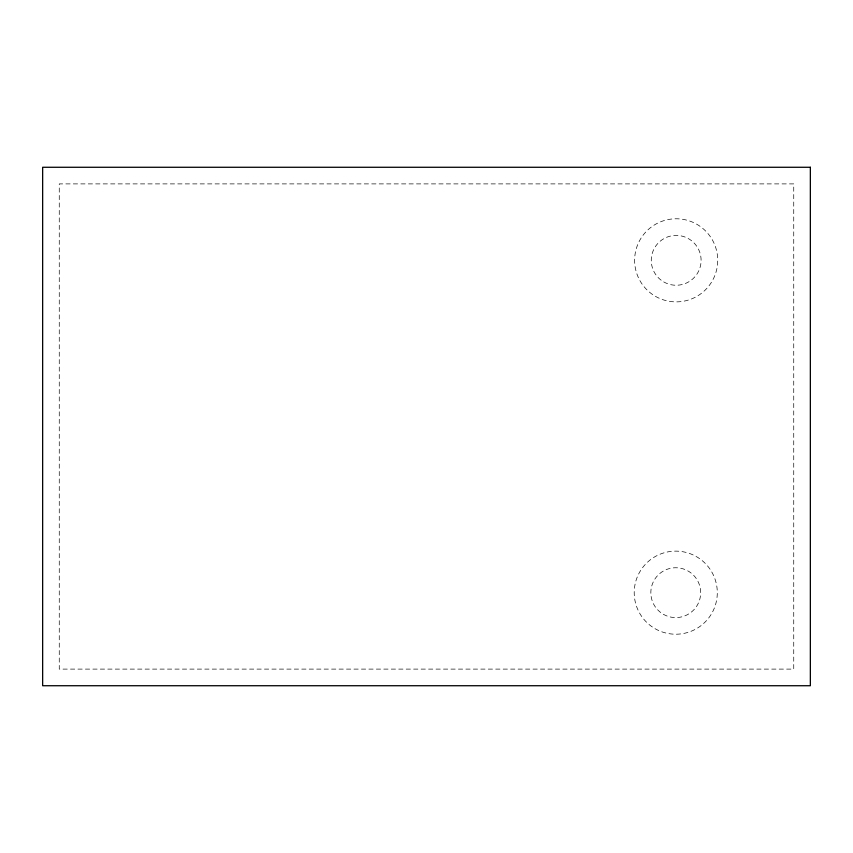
<?xml version="1.0" encoding="UTF-8"?>
<svg xmlns="http://www.w3.org/2000/svg" width="853" height="853" viewBox="0 0 853 853"><rect width="100%" height="100%" fill="white"/><g stroke="black" fill="none" stroke-linecap="round" stroke-linejoin="round"><path stroke-width="0.64" stroke-dasharray="4.26 3.2" d="M793.738 183.896L59.262 183.896L59.262 669.104L793.738 669.104L793.738 183.896M654.987 628.65A41.541 41.541 0 0 0 717.298 592.664A41.541 41.541 0 0 0 654.987 556.689A41.541 41.541 0 0 0 654.987 628.65M663.293 614.256A24.929 24.929 0 0 0 700.676 592.664A24.929 24.929 0 0 0 663.293 571.083A24.929 24.929 0 0 0 663.293 614.256M655.403 296.311A41.541 41.541 0 0 0 717.725 260.336A41.541 41.541 0 0 0 655.403 224.35A41.541 41.541 0 0 0 655.403 296.311M663.719 281.916A24.929 24.929 0 0 0 701.102 260.336A24.929 24.929 0 0 0 663.719 238.744A24.929 24.929 0 0 0 663.719 281.916"/><path stroke-width="1.28" d="M810.35 167.273L42.65 167.273L42.65 685.727L810.35 685.727L810.35 167.273"/></g></svg>
